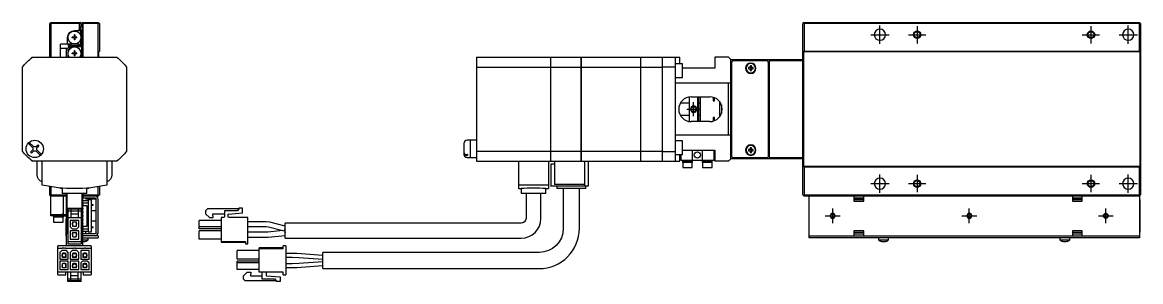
# Model space of a CAD drawing. Extents: x 0 to 916, y -8 to 260.
# Drawn here: x 465.7 to 916, y 82.5 to 187 of the extents above; entities that cross this region are included whole.
import ezdxf

# ---------------------------------------------------------------- set-up
doc = ezdxf.new("R2010")
doc.units = 0
doc.header["$LTSCALE"] = 0.5
doc.linetypes.add('CENTER', pattern=[50.8, 31.75, -6.35, 6.35, -6.35])
for name, color, linetype in [('MSM_CENTER', 1, 'CENTER'), ('MSM_CONTINUOUS', 7, 'CONTINUOUS'), ('MSM_NARROW', 5, 'CONTINUOUS')]:
    doc.layers.add(name, color=color, linetype=linetype)

msp = doc.modelspace()

# ---------------------------------------------------------------- linework, layer by layer
at = {"layer": 'MSM_CENTER'}
for p, q in [((811, 178.32), (811, 185.72)), ((826, 185.52), (826, 178.52)), ((896, 185.52), (896, 178.52)), ((911, 178.32), (911, 185.72)), ((807.3, 182.02), (814.7, 182.02)), ((822.5, 182.02), (829.5, 182.02)), ((892.5, 182.02), (899.5, 182.02)), ((907.3, 182.02), (914.7, 182.02)), ((736, 149.22), (736, 154.82)), ((733.2, 152.02), (738.8, 152.02)), ((807.3, 122.02), (814.7, 122.02)), ((811, 118.32), (811, 125.72)), ((822.5, 122.02), (829.5, 122.02)), ((826, 125.52), (826, 118.52)), ((892.5, 122.02), (899.5, 122.02)), ((896, 125.52), (896, 118.52)), ((907.3, 122.02), (914.7, 122.02)), ((911, 118.32), (911, 125.72)), ((789, 109.02), (795, 109.02)), ((792, 106.02), (792, 112.02)), ((844, 109.02), (850, 109.02)), ((847, 106.02), (847, 112.02)), ((899, 109.02), (905, 109.02)), ((902, 106.02), (902, 112.02))]:
    msp.add_line(p, q, dxfattribs=at)
at = {"layer": 'MSM_CONTINUOUS'}
for p, q in [((476.69, 186.52), (477.19, 187.02)), ((476.69, 173.02), (476.69, 186.52)), ((476.94, 186.77), (477.19, 186.52)), ((477.19, 187.02), (488.99, 187.02)), ((477.19, 186.52), (477.19, 173.02)), ((488.69, 186.52), (477.19, 186.52)), ((488.69, 186.52), (489.09, 186.92)), ((488.69, 184.22), (488.69, 186.52)), ((489.19, 186.82), (488.99, 187.02)), ((489.19, 186.82), (489.19, 185.28)), ((489.69, 186.82), (489.89, 187.02)), ((489.69, 185.28), (489.69, 186.82)), ((489.74, 186.87), (490.09, 186.52)), ((489.89, 187.02), (496.19, 187.02)), ((490.09, 186.52), (490.09, 173.02)), ((496.19, 186.52), (490.09, 186.52)), ((496.19, 187.02), (496.69, 186.52)), ((496.44, 186.77), (496.19, 186.52)), ((496.19, 173.02), (496.19, 186.52)), ((496.69, 186.52), (496.69, 175.42)), ((780.5, 187.02), (780, 186.52)), ((780, 117.52), (780, 186.52)), ((780.25, 186.77), (780.5, 186.52)), ((780.5, 187.02), (915.5, 187.02)), ((780.5, 186.52), (780.5, 175.42)), ((915.5, 186.52), (780.5, 186.52)), ((916, 186.52), (915.5, 187.02)), ((915.5, 186.52), (915.75, 186.77)), ((915.5, 175.42), (915.5, 186.52)), ((916, 186.52), (916, 117.52)), ((483.89, 178.22), (483.89, 180.92)), ((486.49, 181.06), (485.69, 181.06)), ((485.69, 180.77), (485.69, 181.06)), ((486.49, 180.77), (485.69, 180.77)), ((486.22, 181.06), (486.22, 180.77)), ((486.84, 181.92), (486.55, 181.92)), ((486.55, 181.92), (486.55, 181.12)), ((486.84, 181.39), (486.55, 181.39)), ((486.55, 180.71), (486.55, 179.92)), ((486.55, 180.45), (486.84, 180.45)), ((486.69, 183.72), (489.19, 183.72)), ((486.84, 181.92), (486.84, 181.12)), ((486.84, 180.71), (486.84, 179.92)), ((487.69, 181.06), (486.9, 181.06)), ((487.69, 180.77), (486.9, 180.77)), ((487.16, 181.06), (487.16, 180.77)), ((487.69, 180.77), (487.69, 181.06)), ((488.69, 184.22), (488.19, 183.72)), ((489.05, 183.72), (488.69, 184.22)), ((489.19, 181.63), (489.19, 183.96)), ((489.19, 178.52), (489.19, 180.2)), ((489.69, 177.22), (489.69, 183.96)), ((485.14, 178.22), (480.99, 178.22)), ((480.99, 173.02), (480.99, 178.22)), ((484.19, 176.47), (480.99, 176.47)), ((483.49, 173.02), (483.49, 176.47)), ((484.19, 178.02), (484.19, 177.42)), ((484.19, 178.02), (489.19, 178.02)), ((484.19, 177.42), (489.19, 177.42)), ((484.69, 177.22), (484.19, 176.72)), ((484.19, 175.23), (484.19, 176.72)), ((484.69, 177.22), (484.69, 176.18)), ((484.69, 177.22), (485.15, 177.22)), ((485.14, 178.22), (485.29, 178.48)), ((485.15, 177.22), (485.23, 177.08)), ((486.84, 179.92), (486.55, 179.92)), ((488.02, 176.84), (488.24, 177.22)), ((488.09, 178.48), (488.24, 178.22)), ((488.24, 178.22), (488.89, 178.22)), ((488.24, 177.22), (489.69, 177.22)), ((488.89, 178.22), (489.19, 178.52)), ((489.19, 178.02), (489.19, 177.42)), ((489.59, 173.02), (489.59, 177.22)), ((469.69, 173.02), (469.56, 172.89)), ((469.72, 173.02), (503.66, 173.02)), ((484.19, 173.02), (484.19, 173.8)), ((486.49, 174.66), (485.69, 174.66)), ((485.69, 174.37), (485.69, 174.66)), ((486.49, 174.37), (485.69, 174.37)), ((486.22, 174.66), (486.22, 174.37)), ((486.84, 175.52), (486.55, 175.52)), ((486.55, 175.52), (486.55, 174.72)), ((486.84, 174.99), (486.55, 174.99)), ((486.55, 174.31), (486.55, 173.52)), ((486.55, 174.05), (486.84, 174.05)), ((486.84, 173.52), (486.55, 173.52)), ((486.84, 175.52), (486.84, 174.72)), ((486.84, 174.31), (486.84, 173.52)), ((487.69, 174.66), (486.9, 174.66)), ((487.69, 174.37), (486.9, 174.37)), ((487.16, 174.66), (487.16, 174.37)), ((487.69, 174.37), (487.69, 174.66)), ((496.39, 175.12), (496.69, 175.42)), ((496.39, 175.12), (496.39, 173.02)), ((503.82, 172.89), (503.69, 173.02)), ((648.5, 173.02), (678.45, 173.02)), ((648.5, 173.02), (648.5, 131.02)), ((678.45, 131.02), (678.45, 173.02)), ((678.45, 172.97), (678.5, 172.97)), ((678.5, 131.02), (678.5, 173.02)), ((678.5, 173.02), (690.75, 173.02)), ((690.75, 131.02), (690.75, 173.02)), ((690.75, 172.97), (690.8, 172.97)), ((690.8, 173.02), (714.75, 173.02)), ((690.8, 131.02), (690.8, 173.02)), ((714.75, 131.02), (714.75, 173.02)), ((714.75, 172.97), (714.8, 172.97)), ((714.8, 131.02), (714.8, 173.02)), ((714.8, 173.02), (730.5, 173.02)), ((723.5, 131.02), (723.5, 173.02)), ((728.5, 173.02), (728.5, 131.02)), ((730.5, 170.27), (730.5, 173.02)), ((744.5, 173.02), (744.5, 168.52)), ((750, 173.02), (744.5, 173.02)), ((751, 172.02), (750, 173.02)), ((751, 132.02), (751, 172.02)), ((751, 172.02), (780, 172.02)), ((751.7, 171.52), (751.2, 171.02)), ((765.7, 171.52), (751.7, 171.52)), ((766.2, 171.02), (765.7, 171.52)), ((766.5, 132.02), (766.5, 172.02)), ((780, 171.52), (766.5, 171.52)), ((780.2, 175.12), (780.5, 175.42)), ((780.2, 175.12), (780.2, 128.92)), ((915.8, 175.12), (780.2, 175.12)), ((780.5, 175.42), (915.5, 175.42)), ((915.5, 175.42), (915.8, 175.12)), ((915.8, 128.92), (915.8, 175.12)), ((465.82, 169.15), (465.69, 169.02)), ((465.69, 135.05), (465.69, 168.99)), ((507.69, 169.02), (507.56, 169.15)), ((507.69, 168.99), (507.69, 135.05)), ((648.5, 168.99), (678.45, 168.99)), ((678.45, 168.73), (678.5, 168.73)), ((678.5, 168.99), (690.75, 168.99)), ((690.75, 168.73), (690.8, 168.73)), ((690.8, 168.99), (714.75, 168.99)), ((714.75, 168.73), (714.8, 168.73)), ((714.8, 168.99), (723.5, 168.99)), ((728.5, 169.02), (723.5, 169.02)), ((731.5, 170.27), (728.5, 170.27)), ((731.5, 164.77), (731.5, 170.27)), ((744.5, 168.52), (731.5, 168.52)), ((751.2, 171.02), (751.2, 133.02)), ((758.76, 168.76), (758.08, 168.76)), ((758.08, 168.28), (758.76, 168.28)), ((758.76, 169.44), (758.76, 168.76)), ((758.76, 168.28), (758.76, 167.6)), ((759.24, 168.76), (759.24, 169.44)), ((759.92, 168.76), (759.24, 168.76)), ((759.24, 167.6), (759.24, 168.28)), ((759.24, 168.28), (759.92, 168.28)), ((766.2, 133.02), (766.2, 171.02)), ((728.5, 164.77), (731.5, 164.77)), ((751, 162.52), (728.5, 162.52)), ((750, 141.52), (750, 162.52)), ((751.2, 166.27), (751, 166.27)), ((766.5, 166.27), (766.2, 166.27)), ((766.5, 165.77), (766.2, 165.77)), ((751.2, 162.02), (751, 162.02)), ((751.2, 159.52), (751, 159.52)), ((766.2, 160.27), (766.5, 160.27)), ((730.67, 154.52), (734.2, 154.52)), ((734.2, 156.95), (734.2, 147.08)), ((734.4, 147.05), (734.4, 156.98)), ((735, 157.02), (742.5, 157.02)), ((737.5, 157.02), (737.5, 147.02)), ((738, 157.02), (738, 147.02)), ((738, 154.52), (738.7, 154.52)), ((738.7, 147.02), (738.7, 157.02)), ((743.9, 156.82), (743.9, 155.35)), ((743.9, 155.37), (744.4, 155.37)), ((743.9, 155.35), (744.4, 155.35)), ((744.4, 155.35), (744.4, 156.64)), ((746.4, 155.15), (746.4, 148.89)), ((747.2, 153.72), (747.2, 150.31)), ((747.2, 153.27), (747.34, 153.27)), ((766.3, 157.02), (766.2, 157.02)), ((766.3, 147.02), (766.3, 157.02)), ((766.5, 156.82), (766.3, 157.02)), ((734.2, 149.52), (730.67, 149.52)), ((738.7, 149.52), (738, 149.52)), ((743.9, 148.68), (743.9, 147.22)), ((744.4, 148.68), (743.9, 148.68)), ((744.4, 148.67), (743.9, 148.67)), ((744.4, 147.39), (744.4, 148.68)), ((747.34, 150.77), (747.2, 150.77)), ((742.5, 147.02), (735, 147.02)), ((751, 144.52), (751.2, 144.52)), ((766.2, 147.02), (766.3, 147.02)), ((766.3, 147.02), (766.5, 147.22)), ((751, 141.52), (728.5, 141.52)), ((751, 142.02), (751.2, 142.02)), ((766.5, 143.77), (766.2, 143.77)), ((469.63, 136.72), (468.05, 138.31)), ((468.4, 138.66), (469.99, 137.08)), ((469.03, 134.71), (469.63, 135.31)), ((471.4, 137.08), (472, 137.68)), ((472.35, 137.33), (471.75, 136.72)), ((471.75, 135.31), (473.34, 133.73)), ((472, 137.68), (472.35, 137.33)), ((643.5, 138.22), (643.5, 133.82)), ((645.95, 139.52), (644.8, 139.52)), ((645.95, 139.52), (645.95, 132.52)), ((646, 139.47), (645.95, 139.47)), ((646, 139.52), (646, 132.52)), ((648.5, 139.52), (646, 139.52)), ((678.45, 135.3), (678.5, 135.3)), ((690.75, 135.3), (690.8, 135.3)), ((714.75, 135.3), (714.8, 135.3)), ((731.5, 139.27), (728.5, 139.27)), ((731.5, 133.77), (731.5, 139.27)), ((731.5, 135.52), (744.5, 135.52)), ((735.5, 130.52), (735.5, 135.52)), ((739.5, 135.52), (739.5, 130.52)), ((744.2, 131.52), (744.2, 135.52)), ((744.5, 135.52), (744.5, 131.02)), ((751, 137.77), (751.2, 137.77)), ((758.76, 135.76), (758.08, 135.76)), ((758.08, 135.28), (758.76, 135.28)), ((758.76, 136.44), (758.76, 135.76)), ((758.76, 135.28), (758.76, 134.6)), ((759.24, 135.76), (759.24, 136.44)), ((759.92, 135.76), (759.24, 135.76)), ((759.24, 134.6), (759.24, 135.28)), ((759.24, 135.28), (759.92, 135.28)), ((766.2, 138.27), (766.5, 138.27)), ((766.2, 137.77), (766.5, 137.77)), ((465.69, 135.02), (465.82, 134.89)), ((469.38, 134.36), (469.03, 134.71)), ((469.99, 134.96), (469.38, 134.36)), ((469.56, 131.15), (469.69, 131.02)), ((503.66, 131.02), (469.72, 131.02)), ((472.98, 133.37), (471.4, 134.96)), ((471.69, 125.6), (471.69, 131.02)), ((473.69, 121.45), (473.69, 131.02)), ((499.69, 131.02), (499.69, 121.45)), ((501.69, 131.02), (501.69, 125.6)), ((503.69, 131.02), (503.82, 131.15)), ((507.56, 134.89), (507.69, 135.02)), ((645, 133.73), (644.8, 133.73)), ((645, 133.37), (644.8, 133.37)), ((644.8, 132.52), (645.95, 132.52)), ((645, 133.73), (645, 133.37)), ((645.95, 132.57), (646, 132.57)), ((646, 132.52), (648.5, 132.52)), ((648.5, 135.05), (678.45, 135.05)), ((648.5, 131.02), (678.45, 131.02)), ((665.5, 131.02), (665.5, 120.02)), ((677.5, 131.02), (677.5, 120.02)), ((678.45, 131.07), (678.5, 131.07)), ((678.5, 135.05), (690.75, 135.05)), ((678.5, 131.02), (714.75, 131.02)), ((680, 131.02), (680, 121.62)), ((690.75, 131.07), (690.8, 131.07)), ((690.8, 135.05), (714.75, 135.05)), ((692, 131.02), (692, 121.02)), ((693.5, 131.02), (693.5, 121.02)), ((714.75, 131.07), (714.8, 131.07)), ((714.8, 135.05), (723.5, 135.05)), ((714.8, 131.02), (730.5, 131.02)), ((723.5, 135.02), (728.5, 135.02)), ((728.5, 133.77), (731.5, 133.77)), ((730.5, 131.02), (730.5, 133.77)), ((730.8, 133.77), (730.8, 131.52)), ((730.8, 131.52), (744.2, 131.52)), ((731.5, 131.52), (731.5, 130.52)), ((735.5, 131.02), (731.5, 131.02)), ((743.5, 131.02), (739.5, 131.02)), ((743.5, 130.52), (743.5, 131.52)), ((750, 131.02), (744.5, 131.02)), ((750, 131.02), (751, 132.02)), ((780, 132.02), (751, 132.02)), ((751.2, 133.02), (751.7, 132.52)), ((751.7, 132.52), (765.7, 132.52)), ((765.7, 132.52), (766.2, 133.02)), ((766.5, 132.52), (780, 132.52)), ((680, 129.82), (678.5, 129.82)), ((678.5, 129.82), (678.5, 121.02)), ((735.5, 130.52), (731.5, 130.52)), ((731.6, 130.52), (731.6, 128.52)), ((731.6, 128.52), (735.4, 128.52)), ((735.4, 128.52), (735.4, 130.52)), ((743.5, 130.52), (739.5, 130.52)), ((739.6, 130.52), (739.6, 128.52)), ((739.6, 128.52), (743.4, 128.52)), ((743.4, 128.52), (743.4, 130.52)), ((780.5, 128.62), (780.2, 128.92)), ((915.8, 128.92), (780.2, 128.92)), ((780.5, 128.62), (780.5, 117.52)), ((915.5, 128.62), (780.5, 128.62)), ((915.8, 128.92), (915.5, 128.62)), ((915.5, 117.52), (915.5, 128.62)), ((692, 121.62), (680, 121.62)), ((476.69, 117.52), (476.69, 120.86)), ((477.19, 117.02), (476.69, 117.52)), ((477.19, 117.52), (476.94, 117.27)), ((477.19, 120.78), (477.19, 117.52)), ((477.19, 117.52), (483.44, 117.52)), ((480.87, 120.3), (480.87, 120.02)), ((481.69, 120.02), (480.87, 120.02)), ((481.69, 120.23), (481.69, 118.02)), ((491.69, 118.02), (481.69, 118.02)), ((483.44, 96.92), (483.44, 118.02)), ((483.69, 103.02), (483.69, 118.02)), ((489.69, 118.02), (489.69, 103.02)), ((489.94, 118.02), (489.94, 96.92)), ((490.09, 117.52), (489.94, 117.37)), ((490.09, 118.02), (490.09, 117.52)), ((490.09, 117.52), (496.19, 117.52)), ((491.69, 118.02), (491.69, 120.23)), ((492.51, 120.02), (491.69, 120.02)), ((492.51, 120.02), (492.51, 120.3)), ((496.19, 117.52), (496.19, 120.78)), ((496.19, 117.52), (496.44, 117.27)), ((496.69, 117.52), (496.19, 117.02)), ((496.69, 120.86), (496.69, 117.52)), ((677.5, 121.45), (665.5, 121.45)), ((665.5, 120.02), (666.5, 120.02)), ((666.5, 120.02), (666.5, 118.02)), ((676.5, 118.02), (666.5, 118.02)), ((668.5, 118.02), (668.5, 108.02)), ((674.5, 108.02), (674.5, 118.02)), ((676.5, 120.02), (677.5, 120.02)), ((676.5, 118.02), (676.5, 120.02)), ((693.5, 121.02), (678.5, 121.02)), ((680.93, 121.02), (680.93, 120.02)), ((692.57, 120.02), (680.93, 120.02)), ((683.5, 120.02), (683.5, 104.02)), ((690, 104.02), (690, 120.02)), ((692.57, 120.02), (692.57, 121.02)), ((780, 117.52), (780.5, 117.02)), ((780.5, 117.52), (780.25, 117.27)), ((780.5, 117.52), (915.5, 117.52)), ((915.75, 117.27), (915.5, 117.52)), ((915.5, 117.02), (916, 117.52)), ((483.44, 117.02), (477.19, 117.02)), ((477.19, 109.02), (477.19, 117.02)), ((482.19, 108.52), (482.19, 117.02)), ((496.19, 117.02), (489.94, 117.02)), ((489.94, 115.27), (492.19, 115.27)), ((489.94, 114.27), (492.19, 114.27)), ((489.94, 113.77), (490.04, 113.77)), ((490.04, 113.77), (490.04, 113.27)), ((490.04, 113.27), (491.69, 113.27)), ((490.19, 116.22), (490.19, 117.02)), ((494.99, 116.22), (490.19, 116.22)), ((491.19, 116.22), (491.19, 115.72)), ((495.19, 115.72), (491.19, 115.72)), ((491.69, 113.27), (491.69, 104.77)), ((493.39, 115.52), (492.19, 115.52)), ((492.19, 115.52), (492.19, 102.52)), ((493.39, 115.52), (493.39, 102.52)), ((493.39, 113.64), (494.19, 113.64)), ((493.39, 113.39), (494.19, 113.39)), ((494.19, 113.39), (494.19, 113.64)), ((495.19, 115.72), (495.19, 116.16)), ((495.39, 102.22), (495.39, 115.82)), ((496.19, 102.22), (496.19, 115.82)), ((915.5, 117.02), (780.5, 117.02)), ((782.5, 100.22), (782.5, 117.02)), ((800.5, 117.02), (800.5, 115.02)), ((804.5, 116.22), (800.5, 116.22)), ((804.5, 115.72), (800.5, 115.72)), ((804.5, 115.52), (800.5, 115.52)), ((800.5, 115.02), (804.5, 115.02)), ((804.5, 115.02), (804.5, 117.02)), ((888.5, 117.02), (888.5, 115.02)), ((892.5, 116.22), (888.5, 116.22)), ((892.5, 115.72), (888.5, 115.72)), ((892.5, 115.52), (888.5, 115.52)), ((888.5, 115.02), (892.5, 115.02)), ((892.5, 115.02), (892.5, 117.02)), ((915.5, 117.02), (915.5, 100.22)), ((915.8, 115.52), (915.5, 115.52)), ((915.8, 102.52), (915.8, 115.52)), ((477.19, 109.52), (483.44, 109.52)), ((478.19, 109.02), (477.19, 109.02)), ((478.19, 109.52), (478.19, 108.52)), ((478.19, 109.02), (480.19, 109.02)), ((482.19, 108.52), (478.19, 108.52)), ((478.29, 108.52), (478.29, 106.52)), ((480.19, 109.02), (482.19, 109.02)), ((482.19, 110.02), (481.69, 109.52)), ((482.09, 106.52), (482.09, 108.52)), ((482.19, 109.02), (483.44, 109.02)), ((483.99, 112.12), (489.39, 112.12)), ((483.99, 112.12), (483.99, 97.72)), ((483.99, 111.82), (489.39, 111.82)), ((483.99, 111.12), (489.39, 111.12)), ((483.99, 108.32), (489.39, 108.32)), ((485.19, 111.82), (485.19, 108.32)), ((485.19, 109.82), (488.19, 109.82)), ((488.19, 111.82), (488.19, 108.32)), ((489.39, 112.12), (489.39, 97.72)), ((495.39, 111.02), (493.39, 111.02)), ((540.2, 111.82), (539.5, 111.12)), ((539.5, 111.12), (539.5, 109.82)), ((539.5, 109.82), (541, 108.32)), ((539.5, 109.82), (541, 108.32)), ((552.8, 111.82), (540.2, 111.82)), ((541, 108.32), (542.5, 108.32)), ((541, 108.32), (542.5, 108.32)), ((542.37, 109.82), (547.05, 109.82)), ((542.5, 108.32), (542.37, 109.82)), ((542.37, 109.82), (547.05, 109.82)), ((546.75, 108.32), (545.8, 108.32)), ((545.8, 108.32), (545.8, 98.72)), ((547.05, 111.12), (547.05, 108.62)), ((552.3, 111.12), (547.05, 111.12)), ((548.55, 108.62), (548.55, 109.52)), ((548.73, 109.72), (554.3, 110.2)), ((548.73, 109.72), (554.3, 110.2)), ((548.73, 109.72), (549.88, 109.82)), ((548.73, 109.72), (549.88, 109.82)), ((556.5, 108.32), (548.85, 108.32)), ((549.88, 109.82), (549.88, 109.82)), ((552.8, 111.82), (552.3, 111.12)), ((552.8, 112.12), (552.8, 111.82)), ((554.3, 112.12), (552.8, 112.12)), ((554.3, 110.2), (554.3, 112.12)), ((556.5, 97.72), (556.5, 108.32)), ((478.29, 106.52), (482.09, 106.52)), ((483.19, 107.72), (483.19, 101.42)), ((483.19, 107.72), (483.44, 107.72)), ((484.99, 107.22), (484.99, 104.57)), ((488.39, 107.22), (484.99, 107.22)), ((484.99, 104.57), (485.74, 103.82)), ((485.74, 103.82), (487.64, 103.82)), ((485.79, 106.07), (485.79, 105.57)), ((485.94, 106.07), (485.79, 106.07)), ((485.79, 105.57), (485.94, 105.57)), ((485.89, 106.57), (485.89, 106.07)), ((485.89, 106.57), (487.49, 106.57)), ((485.89, 105.57), (485.89, 104.92)), ((485.89, 104.92), (486.22, 104.92)), ((485.94, 106.57), (485.94, 105.19)), ((485.94, 105.19), (486.32, 104.82)), ((486.32, 104.82), (487.07, 104.82)), ((487.07, 104.82), (487.44, 105.19)), ((487.17, 104.92), (487.49, 104.92)), ((487.44, 105.19), (487.44, 106.57)), ((487.44, 106.07), (487.59, 106.07)), ((487.44, 105.57), (487.59, 105.57)), ((487.49, 106.07), (487.49, 106.57)), ((487.49, 104.92), (487.49, 105.57)), ((487.59, 105.57), (487.59, 106.07)), ((487.64, 103.82), (488.39, 104.57)), ((488.39, 104.57), (488.39, 107.22)), ((490.04, 104.27), (489.94, 104.27)), ((489.94, 103.77), (492.19, 103.77)), ((491.69, 104.77), (490.04, 104.77)), ((490.04, 104.77), (490.04, 104.27)), ((493.39, 107.02), (495.39, 107.02)), ((493.39, 104.64), (494.19, 104.64)), ((493.39, 104.39), (494.19, 104.39)), ((494.19, 104.39), (494.19, 104.64)), ((545.8, 107.22), (536.9, 107.22)), ((536.9, 103.82), (536.9, 107.22)), ((545.8, 104.57), (536.9, 104.57)), ((545.8, 103.82), (536.9, 103.82)), ((545.8, 103.82), (536.9, 103.82)), ((563.86, 106.69), (556.5, 106.69)), ((556.5, 104.69), (563.86, 104.69)), ((565.37, 106.5), (563.86, 106.69)), ((563.86, 104.69), (564.87, 104.56)), ((564.87, 104.56), (570.55, 103.08)), ((571.5, 104.9), (565.37, 106.5)), ((571.5, 103.87), (571.28, 103.02)), ((571.31, 103.15), (571.5, 103.87)), ((571.5, 100.02), (571.5, 106.02)), ((666.5, 106.02), (571.5, 106.02)), ((488.39, 103.02), (484.99, 103.02)), ((484.99, 103.02), (484.99, 99.62)), ((484.99, 99.62), (488.39, 99.62)), ((485.94, 101.87), (485.79, 101.87)), ((485.79, 101.87), (485.79, 101.37)), ((485.79, 101.37), (485.94, 101.37)), ((485.89, 102.37), (487.49, 102.37)), ((485.89, 102.37), (485.89, 101.87)), ((485.89, 101.37), (485.89, 100.72)), ((485.89, 100.72), (486.22, 100.72)), ((485.94, 102.37), (485.94, 100.99)), ((485.94, 100.99), (486.32, 100.62)), ((486.32, 100.62), (487.07, 100.62)), ((487.07, 100.62), (487.44, 100.99)), ((487.17, 100.72), (487.49, 100.72)), ((487.44, 100.99), (487.44, 102.37)), ((487.44, 101.87), (487.59, 101.87)), ((487.44, 101.37), (487.59, 101.37)), ((487.49, 101.87), (487.49, 102.37)), ((487.49, 100.72), (487.49, 101.37)), ((487.59, 101.37), (487.59, 101.87)), ((488.39, 99.62), (488.39, 103.02)), ((492.19, 102.77), (489.94, 102.77)), ((494.99, 101.82), (489.94, 101.82)), ((496.19, 101.02), (489.94, 101.02)), ((489.94, 100.22), (496.19, 100.22)), ((489.94, 99.32), (492.19, 99.32)), ((491.19, 101.82), (491.19, 102.77)), ((493.39, 102.52), (492.19, 102.52)), ((492.19, 99.32), (492.19, 100.22)), ((496.19, 101.02), (496.19, 100.22)), ((545.8, 103.02), (536.9, 103.02)), ((536.9, 99.62), (536.9, 103.02)), ((545.8, 99.62), (536.9, 99.62)), ((545.8, 99.62), (536.9, 99.62)), ((564.4, 102.49), (556.5, 102.49)), ((556.5, 100.49), (564.4, 100.49)), ((564.5, 102.5), (564.4, 102.49)), ((564.4, 100.49), (564.69, 100.51)), ((570.55, 103.08), (564.5, 102.5)), ((564.69, 100.51), (571.5, 101.16)), ((570.55, 103.08), (571.28, 103.02)), ((571.31, 103.15), (571.28, 103.02)), ((571.28, 103.02), (571.31, 103.15)), ((571.4, 103.16), (571.31, 103.15)), ((571.4, 103.16), (571.5, 102.17)), ((571.5, 100.02), (666.5, 100.02)), ((782.5, 101.02), (915.5, 101.02)), ((915.5, 100.22), (782.5, 100.22)), ((804.5, 103.02), (800.5, 103.02)), ((800.5, 103.02), (800.5, 101.02)), ((800.5, 102.52), (804.5, 102.52)), ((800.5, 101.82), (804.5, 101.82)), ((804.5, 101.02), (804.5, 103.02)), ((810.5, 100.22), (810.5, 99.32)), ((810.5, 99.32), (814.5, 99.32)), ((814.5, 99.32), (814.5, 100.22)), ((883.5, 100.22), (883.5, 99.32)), ((883.5, 99.32), (887.5, 99.32)), ((887.5, 99.32), (887.5, 100.22)), ((892.5, 103.02), (888.5, 103.02)), ((888.5, 103.02), (888.5, 101.02)), ((888.5, 102.52), (892.5, 102.52)), ((888.5, 101.82), (892.5, 101.82)), ((892.5, 101.02), (892.5, 103.02)), ((915.5, 102.52), (915.8, 102.52)), ((479.79, 96.62), (479.79, 85.62)), ((481.69, 95.92), (479.79, 95.92)), ((493.29, 96.92), (480.09, 96.92)), ((481.54, 95.02), (480.79, 94.27)), ((483.44, 95.02), (481.54, 95.02)), ((482.24, 95.92), (482.19, 95.92)), ((482.79, 95.92), (482.74, 95.92)), ((486.17, 95.92), (483.29, 95.92)), ((484.19, 94.27), (483.44, 95.02)), ((483.99, 98.72), (486.44, 98.72)), ((483.99, 97.72), (489.39, 97.72)), ((485.74, 95.02), (484.99, 94.27)), ((487.64, 95.02), (485.74, 95.02)), ((486.72, 95.92), (486.67, 95.92)), ((486.94, 98.72), (489.39, 98.72)), ((490.64, 95.92), (487.22, 95.92)), ((488.39, 94.27), (487.64, 95.02)), ((492.59, 95.02), (489.19, 95.02)), ((489.19, 95.02), (489.19, 91.62)), ((489.99, 98.76), (490.39, 98.76)), ((489.99, 98.63), (489.99, 98.76)), ((490.39, 98.76), (490.39, 98.63)), ((491.12, 98.76), (491.14, 98.76)), ((493.59, 95.92), (491.14, 95.92)), ((492.59, 91.62), (492.59, 95.02)), ((493.59, 85.62), (493.59, 96.62)), ((545.8, 98.72), (555.5, 98.72)), ((545.8, 98.72), (555.5, 98.72)), ((545.8, 98.72), (545.8, 98.47)), ((545.8, 98.47), (555.5, 98.47)), ((561.05, 95.02), (552.15, 95.02)), ((552.15, 91.62), (552.15, 95.02)), ((555.5, 98.72), (555.5, 97.72)), ((555.5, 97.72), (556.5, 97.72)), ((555.5, 97.72), (556.5, 97.72)), ((561.05, 86.32), (561.05, 96.17)), ((570.75, 96.17), (561.05, 96.17)), ((561.05, 95.92), (570.75, 95.92)), ((570.75, 95.92), (570.75, 96.92)), ((571.75, 96.92), (570.75, 96.92)), ((571.75, 96.92), (571.75, 85.32)), ((811.55, 98.76), (811.57, 98.76)), ((812.3, 98.76), (812.7, 98.76)), ((812.3, 98.63), (812.3, 98.76)), ((812.7, 98.76), (812.7, 98.63)), ((813.43, 98.76), (813.45, 98.76)), ((884.55, 98.76), (884.57, 98.76)), ((885.3, 98.76), (885.7, 98.76)), ((885.3, 98.63), (885.3, 98.76)), ((885.7, 98.76), (885.7, 98.63)), ((886.43, 98.76), (886.45, 98.76)), ((480.79, 94.27), (480.79, 91.62)), ((480.79, 91.62), (484.19, 91.62)), ((480.79, 90.82), (480.79, 87.42)), ((484.19, 90.82), (480.79, 90.82)), ((481.74, 93.27), (481.59, 93.27)), ((481.59, 93.27), (481.59, 92.77)), ((481.59, 92.77), (481.74, 92.77)), ((482.02, 93.92), (481.69, 93.92)), ((481.69, 93.92), (481.69, 93.27)), ((481.69, 92.77), (481.69, 92.27)), ((483.29, 92.27), (481.69, 92.27)), ((482.02, 93.92), (481.74, 93.64)), ((481.74, 93.64), (481.74, 92.27)), ((482.12, 94.02), (482.02, 93.92)), ((482.87, 94.02), (482.12, 94.02)), ((482.81, 92.27), (482.28, 92.42)), ((482.71, 93.86), (483.16, 93.73)), ((482.97, 93.92), (482.87, 94.02)), ((483.29, 93.92), (482.97, 93.92)), ((483.24, 93.64), (482.97, 93.92)), ((483.24, 92.27), (483.24, 93.64)), ((483.39, 93.27), (483.24, 93.27)), ((483.39, 92.77), (483.24, 92.77)), ((483.29, 93.27), (483.29, 93.92)), ((483.29, 92.27), (483.29, 92.77)), ((483.39, 92.77), (483.39, 93.27)), ((484.19, 91.62), (484.19, 94.27)), ((484.19, 87.42), (484.19, 90.82)), ((484.99, 94.27), (484.99, 91.62)), ((484.99, 91.62), (488.39, 91.62)), ((484.99, 90.82), (484.99, 87.42)), ((488.39, 90.82), (484.99, 90.82)), ((485.94, 93.27), (485.79, 93.27)), ((485.79, 93.27), (485.79, 92.77)), ((485.79, 92.77), (485.94, 92.77)), ((486.22, 93.92), (485.89, 93.92)), ((485.89, 93.92), (485.89, 93.27)), ((485.89, 92.77), (485.89, 92.27)), ((487.49, 92.27), (485.89, 92.27)), ((486.22, 93.92), (485.94, 93.64)), ((485.94, 93.64), (485.94, 92.27)), ((485.95, 92.27), (485.94, 92.35)), ((486.32, 94.02), (486.22, 93.92)), ((487.07, 94.02), (486.32, 94.02)), ((487.17, 93.92), (487.07, 94.02)), ((487.49, 93.92), (487.17, 93.92)), ((487.44, 93.64), (487.17, 93.92)), ((487.44, 92.27), (487.44, 93.64)), ((487.59, 93.27), (487.44, 93.27)), ((487.59, 92.77), (487.44, 92.77)), ((487.44, 92.27), (487.44, 92.35)), ((487.49, 93.27), (487.49, 93.92)), ((487.49, 92.27), (487.49, 92.77)), ((487.59, 92.77), (487.59, 93.27)), ((488.39, 91.62), (488.39, 94.27)), ((488.39, 87.42), (488.39, 90.82)), ((489.19, 91.62), (492.59, 91.62)), ((489.94, 90.82), (489.19, 90.07)), ((489.19, 90.07), (489.19, 87.42)), ((491.84, 90.82), (489.94, 90.82)), ((490.14, 93.27), (489.99, 93.27)), ((489.99, 93.27), (489.99, 92.77)), ((489.99, 92.77), (490.14, 92.77)), ((490.42, 93.92), (490.09, 93.92)), ((490.09, 93.92), (490.09, 93.27)), ((490.09, 92.77), (490.09, 92.27)), ((491.69, 92.27), (490.09, 92.27)), ((490.42, 93.92), (490.14, 93.64)), ((490.14, 93.64), (490.14, 92.27)), ((490.68, 93.86), (490.23, 93.73)), ((490.52, 94.02), (490.42, 93.92)), ((491.27, 94.02), (490.52, 94.02)), ((490.58, 92.27), (491.11, 92.42)), ((491.37, 93.92), (491.27, 94.02)), ((491.69, 93.92), (491.37, 93.92)), ((491.64, 93.64), (491.37, 93.92)), ((491.64, 92.27), (491.64, 93.64)), ((491.79, 93.27), (491.64, 93.27)), ((491.79, 92.77), (491.64, 92.77)), ((491.69, 93.27), (491.69, 93.92)), ((491.69, 92.27), (491.69, 92.77)), ((491.79, 92.77), (491.79, 93.27)), ((492.59, 90.07), (491.84, 90.82)), ((492.59, 87.42), (492.59, 90.07)), ((561.05, 91.62), (552.15, 91.62)), ((552.15, 87.42), (552.15, 90.82)), ((561.05, 90.82), (552.15, 90.82)), ((561.05, 90.07), (552.15, 90.07)), ((575.35, 93.89), (571.75, 93.89)), ((571.75, 92.39), (574.37, 92.39)), ((574.37, 92.39), (577.01, 92.29)), ((586.75, 93.02), (576.2, 93.86)), ((577.01, 92.29), (586.69, 91.52)), ((586.69, 90.52), (577.01, 89.79)), ((586.75, 87.77), (586.75, 94.27)), ((673.75, 94.27), (586.75, 94.27)), ((493.59, 86.32), (479.79, 86.32)), ((480.79, 87.42), (484.19, 87.42)), ((481.74, 89.07), (481.59, 89.07)), ((481.59, 89.07), (481.59, 88.57)), ((481.59, 88.57), (481.74, 88.57)), ((482.02, 89.72), (481.69, 89.72)), ((481.69, 89.72), (481.69, 89.07)), ((481.69, 88.57), (481.69, 88.07)), ((483.29, 88.07), (481.69, 88.07)), ((482.12, 89.82), (481.74, 89.44)), ((481.74, 89.44), (481.74, 88.07)), ((482.87, 89.82), (482.12, 89.82)), ((483.24, 89.44), (482.87, 89.82)), ((483.29, 89.72), (482.97, 89.72)), ((483.19, 85.32), (483.19, 86.32)), ((483.24, 88.07), (483.24, 89.44)), ((483.39, 89.07), (483.24, 89.07)), ((483.39, 88.57), (483.24, 88.57)), ((483.29, 89.07), (483.29, 89.72)), ((483.29, 88.07), (483.29, 88.57)), ((483.39, 88.57), (483.39, 89.07)), ((483.99, 82.52), (483.99, 86.32)), ((484.99, 87.42), (488.39, 87.42)), ((485.19, 82.82), (485.19, 86.32)), ((485.79, 89.07), (485.79, 88.57)), ((485.94, 89.07), (485.79, 89.07)), ((485.79, 88.57), (485.94, 88.57)), ((486.22, 89.72), (485.89, 89.72)), ((485.89, 89.72), (485.89, 89.07)), ((485.89, 88.57), (485.89, 88.07)), ((487.49, 88.07), (485.89, 88.07)), ((486.32, 89.82), (485.94, 89.44)), ((485.94, 89.44), (485.94, 88.07)), ((487.07, 89.82), (486.32, 89.82)), ((487.44, 89.44), (487.07, 89.82)), ((487.49, 89.72), (487.17, 89.72)), ((487.44, 88.07), (487.44, 89.44)), ((487.59, 89.07), (487.44, 89.07)), ((487.59, 88.57), (487.44, 88.57)), ((487.49, 89.07), (487.49, 89.72)), ((487.49, 88.07), (487.49, 88.57)), ((487.59, 88.57), (487.59, 89.07)), ((488.19, 82.82), (488.19, 86.32)), ((489.19, 87.42), (492.59, 87.42)), ((489.39, 82.52), (489.39, 86.32)), ((490.14, 89.07), (489.99, 89.07)), ((489.99, 89.07), (489.99, 88.57)), ((489.99, 88.57), (490.14, 88.57)), ((490.42, 89.72), (490.09, 89.72)), ((490.09, 89.72), (490.09, 89.07)), ((490.09, 88.57), (490.09, 88.07)), ((491.69, 88.07), (490.09, 88.07)), ((490.52, 89.82), (490.14, 89.44)), ((490.14, 89.44), (490.14, 88.07)), ((490.14, 88.37), (490.69, 88.22)), ((490.19, 86.32), (490.19, 85.32)), ((491.27, 89.82), (490.52, 89.82)), ((491.09, 89.66), (490.55, 89.82)), ((491.64, 89.44), (491.27, 89.82)), ((491.69, 89.72), (491.37, 89.72)), ((491.64, 88.07), (491.64, 89.44)), ((491.79, 89.07), (491.64, 89.07)), ((491.79, 88.57), (491.64, 88.57)), ((491.69, 89.07), (491.69, 89.72)), ((491.69, 88.07), (491.69, 88.57)), ((491.79, 88.57), (491.79, 89.07)), ((561.05, 87.42), (552.15, 87.42)), ((554.75, 84.82), (556.25, 86.32)), ((556.25, 86.32), (557.75, 86.32)), ((557.75, 86.32), (557.62, 84.82)), ((570.75, 86.32), (561.05, 86.32)), ((562.3, 83.52), (562.3, 86.02)), ((563.8, 86.02), (563.8, 85.12)), ((570.75, 85.32), (570.75, 86.32)), ((574.38, 89.69), (571.75, 89.69)), ((571.75, 88.19), (575.37, 88.19)), ((577.01, 89.79), (574.38, 89.69)), ((576.18, 88.22), (586.75, 89.02)), ((586.75, 87.77), (673.75, 87.77)), ((480.09, 85.32), (483.19, 85.32)), ((489.39, 83.52), (483.99, 83.52)), ((489.39, 82.82), (483.99, 82.82)), ((489.39, 82.52), (483.99, 82.52)), ((488.19, 84.82), (485.19, 84.82)), ((490.19, 85.32), (493.29, 85.32)), ((554.75, 83.52), (554.75, 84.82)), ((555.45, 82.82), (554.75, 83.52)), ((568.05, 82.82), (555.45, 82.82)), ((557.62, 84.82), (562.3, 84.82)), ((567.55, 83.52), (562.3, 83.52)), ((563.98, 84.92), (569.55, 84.43)), ((568.05, 82.82), (567.55, 83.52)), ((568.05, 82.52), (568.05, 82.82)), ((569.55, 82.52), (568.05, 82.52)), ((569.55, 84.43), (569.55, 82.52)), ((570.75, 85.32), (571.75, 85.32))]:
    msp.add_line(p, q, dxfattribs=at)
for centre, radius in [((486.69, 180.92), 2.6), ((826, 182.02), 1.23), ((896, 182.02), 1.23), ((736, 152.02), 1.01), ((470.69, 136.02), 3.5), ((737.5, 133.52), 1.25), ((826, 122.02), 1.23), ((896, 122.02), 1.23), ((792, 109.02), 0.783), ((847, 109.02), 0.783), ((902, 109.02), 0.783), ((482.49, 93.14), 0.75), ((486.69, 93.14), 0.75), ((490.89, 93.14), 0.75), ((486.69, 88.94), 0.75), ((490.89, 88.94), 0.75)]:
    msp.add_circle(centre, radius, dxfattribs=at)
at = {"layer": 'MSM_CONTINUOUS', "extrusion": (0, 0, -1)}
for centre, radius in [((-811, 182.02), 2.25), ((-911, 182.02), 2.25), ((-759, 168.52), 2.1), ((-759, 168.52), 1.9), ((-759, 135.52), 2.1), ((-759, 135.52), 1.9), ((-811, 122.02), 2.25), ((-911, 122.02), 2.25)]:
    msp.add_circle(centre, radius, dxfattribs=at)
at = {"layer": 'MSM_CONTINUOUS'}
for centre, radius, start, end in [((489.94, 184.62), 1, 138.5904, 221.4096), ((488.94, 184.62), 1, 318.5904, 41.4096), ((486.69, 177.72), 1.59, 143.8028, 169.1069), ((486.69, 177.72), 1.59, 190.8931, 216.1972), ((486.81, 177.83), 1.75, 205.4948, 217.006), ((486.69, 177.72), 1.59, 10.8931, 36.1972), ((486.69, 177.72), 1.59, 323.8028, 349.107), ((486.58, 177.83), 1.75, 322.994, 325.4948), ((759, 168.52), 0.95, 165.3667, 194.6333), ((759, 168.52), 0.365, 138.8496, 221.1504), ((759, 168.52), 0.95, 75.3667, 104.6333), ((759, 168.52), 0.365, 48.8496, 131.1504), ((759, 168.52), 0.365, 228.8496, 311.1504), ((759, 168.52), 0.95, 255.3667, 284.6333), ((759, 168.52), 0.365, 318.8496, 41.1504), ((759, 168.52), 0.95, 345.3667, 14.6333), ((735, 152.02), 5, 90, 270), ((742.5, 152.02), 5, 270, 90), ((644.8, 138.22), 1.3, 90, 180), ((759, 135.52), 0.95, 165.3667, 194.6333), ((759, 135.52), 0.365, 138.8496, 221.1504), ((759, 135.52), 0.95, 75.3667, 104.6333), ((759, 135.52), 0.365, 48.8496, 131.1504), ((759, 135.52), 0.365, 228.8496, 311.1504), ((759, 135.52), 0.365, 318.8496, 41.1504), ((759, 135.52), 0.95, 345.3667, 14.6333), ((644.25, 134.67), 0.754, 185.8166, 221.8939), ((644.25, 134.32), 0.751, 181.7681, 218.8955), ((644.8, 133.82), 1.3, 180, 270), ((644.72, 134.78), 1.41, 221.3743, 272.8178), ((644.71, 135.11), 1.39, 222.8199, 273.04), ((759, 135.52), 0.95, 255.3667, 284.6333), ((671.5, 60.23), 60, 85.2198, 94.7802), ((494.99, 115.82), 1.2, 0, 90), ((548.75, 109.52), 0.2, 95, 180), ((548.75, 109.52), 0.2, 95, 180), ((486.69, 103.02), 3, 154.1581, 205.8419), ((486.69, 103.02), 3, 334.1588, 25.8426), ((666.5, 108.02), 8, 270, 0), ((673.75, 104.02), 16.25, 270, 0), ((484.39, 101.42), 1.2, 180, 217.6585), ((490.19, 101.82), 3.2, 287.27, 308.6822), ((494.99, 102.22), 1.2, 270, 0), ((812.5, 101.82), 3.2, 231.3178, 252.73), ((812.5, 101.82), 3.2, 287.27, 308.6822), ((885.5, 101.82), 3.2, 231.3178, 252.73), ((885.5, 101.82), 3.2, 287.27, 308.6822), ((480.09, 96.62), 0.3, 90, 180), ((490.19, 101.82), 3.19, 265.5104, 266.4096), ((490.19, 101.82), 3.19, 273.5904, 286.9053), ((493.29, 96.62), 0.3, 0, 90), ((812.5, 101.82), 3.19, 253.0947, 266.4096), ((812.5, 101.82), 3.19, 273.5904, 286.9053), ((885.5, 101.82), 3.19, 253.0947, 266.4096), ((885.5, 101.82), 3.19, 273.5904, 286.9053), ((575.35, 83.14), 10.75, 85.452, 90), ((586.68, 91.6), 0.0839, 272.4459, 318.7289), ((586.69, 90.44), 0.0745, 41.0183, 89.9202), ((480.09, 85.62), 0.3, 180, 270), ((493.29, 85.62), 0.3, 270, 0), ((562, 86.02), 0.3, 0, 90), ((564.1, 86.02), 0.3, 90, 180), ((575.37, 98.94), 10.75, 270, 274.2892), ((564, 85.12), 0.2, 180, 265)]:
    msp.add_arc(centre, radius, start, end, dxfattribs=at)
at = {"layer": 'MSM_CONTINUOUS', "extrusion": (0, 0, -1)}
for centre, radius, start, end in [((-486.69, 180.92), 2.8, 0, 90), ((-486.49, 181.12), 0.06, 180, 270), ((-486.49, 180.71), 0.06, 90, 180), ((-486.9, 181.12), 0.06, 270, 0), ((-486.9, 180.71), 0.06, 0, 90), ((-486.69, 174.52), 2.6, 324.7656, 215.2344), ((-486.81, 177.6), 1.75, 30, 37.006), ((-486.58, 177.6), 1.75, 142.994, 150), ((-486.69, 152.02), 27, 38.9424, 51.0576), ((-486.49, 174.72), 0.06, 180, 270), ((-486.49, 174.31), 0.06, 90, 180), ((-486.9, 174.72), 0.06, 270, 0), ((-486.9, 174.31), 0.06, 0, 90), ((-486.69, 152.02), 27, 128.9424, 141.0576), ((-468.92, 136.02), 1, 135, 225), ((-470.69, 137.79), 1, 225, 315), ((-470.69, 134.25), 1, 45, 135), ((-472.46, 136.02), 1, 315, 45), ((-486.69, 152.02), 27, 308.9424, 321.0576), ((-486.69, 152.02), 27, 218.9424, 231.0576), ((-474.69, 125.6), 3, 289.4712, 0), ((-498.69, 125.6), 3, 180, 250.5288), ((-486.69, 180.02), 60, 257.4867, 282.5133), ((-494.99, 115.82), 0.4, 90, 180), ((-489.79, 112.02), 0.25, 126.8699, 233.1301), ((-489.79, 110.52), 0.25, 126.8699, 233.1301), ((-489.79, 109.02), 0.25, 126.8699, 233.1301), ((-546.75, 108.62), 0.3, 180, 270), ((-548.75, 109.52), 0.2, 0, 85), ((-548.75, 109.52), 0.2, 0, 85), ((-548.85, 108.62), 0.3, 270, 0), ((-486.69, 105.69), 1, 41.4089, 61.0443), ((-486.69, 105.69), 1, 118.9543, 138.5897), ((-489.79, 107.52), 0.25, 126.8699, 233.1301), ((-489.79, 106.02), 0.25, 126.8699, 233.1301), ((-666.5, 108.02), 2, 180, 270), ((-673.75, 104.02), 9.75, 180, 270), ((-486.69, 101.49), 1, 41.4089, 61.0443), ((-486.69, 101.49), 1, 118.9543, 138.5897), ((-494.99, 102.22), 0.4, 180, 270), ((-481.94, 95.92), 0.25, 0, 180), ((-482.49, 95.92), 0.25, 0, 180), ((-483.04, 95.92), 0.25, 0, 180), ((-486.42, 95.92), 0.25, 0, 180), ((-486.69, 98.72), 0.25, 179.9993, 359.9993), ((-486.97, 95.92), 0.25, 0, 180), ((-490.89, 95.92), 0.25, 0, 180)]:
    msp.add_arc(centre, radius, start, end, dxfattribs=at)
at = {"layer": 'MSM_NARROW'}
for centre, radius in [((826, 182.02), 1.5), ((896, 182.02), 1.5), ((826, 122.02), 1.5), ((896, 122.02), 1.5), ((902, 109.02), 1)]:
    msp.add_circle(centre, radius, dxfattribs=at)
at = {"layer": 'MSM_NARROW', "extrusion": (0, 0, -1)}
for centre, radius in [((-736, 152.02), 1.25), ((-792, 109.02), 1), ((-847, 109.02), 1)]:
    msp.add_circle(centre, radius, dxfattribs=at)

doc.saveas('drawing.dxf')
